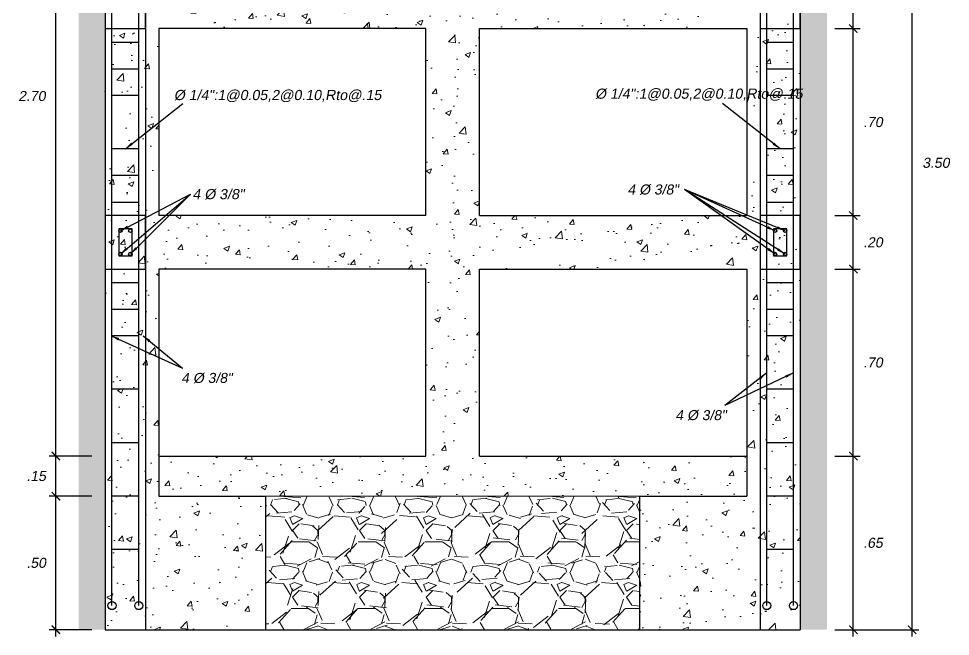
# Model space of a CAD drawing. Header units: metres. Extents: x 4293 to 4528, y 2596 to 2639.
# Drawn here: x 4460.184 to 4463.671, y 2627.214 to 2629.527 of the extents above; entities that cross this region are included whole.
import ezdxf
from ezdxf.enums import TextEntityAlignment as Align

# ---------------------------------------------------------------- set-up
doc = ezdxf.new("R2010")
doc.units = ezdxf.units.M
for name, color, linetype, lineweight in [('a. acero', 150, 'Continuous', 25), ('a. grava', 252, 'Continuous', 5), ('A.Texto', 180, 'Continuous', 5), ('cimiento', 6, 'Continuous', 30), ('columna', 212, 'Continuous', 30), ('concreto', 252, 'Continuous', 5), ('Cotas', 170, 'Continuous', 5), ('Sombreados', 8, 'Continuous', 5)]:
    doc.layers.add(name, color=color, linetype=linetype, lineweight=lineweight)
doc.styles.add('ARIAL', font='arial.ttf', dxfattribs={"oblique": 10})
doc.dimstyles.new('Esc 1-25', dxfattribs={"dimscale": 0.25, "dimtxt": 0.15, "dimasz": 0.125, "dimexe": 0.1, "dimexo": 0.1, "dimgap": 0.15, "dimtad": 2, "dimtih": 1, "dimtoh": 1, "dimzin": 4, "dimdsep": 46, "dimtxsty": 'ARIAL', "dimblk": 'ARCHTICK', "dimcen": 0.5, "dimdle": 0.1, "dimadec": 0, "dimazin": 0, "dimtfac": 1, "dimtofl": 0, "dimtmove": 2, "dimatfit": 3, "dimfxl": 1, "dimtolj": 1, "dimtzin": 0, "dimarcsym": 1})

# ---------------------------------------------------------------- blocks, each defined once
blk = doc.blocks.new('_ArchTick')
at = {"color": 0, "linetype": 'ByBlock', "const_width": 0.15}
blk.add_lwpolyline([(-0.5, -0.5), (0.5, 0.5)], dxfattribs=at)
blk = doc.blocks.new('*D535')
at = {"layer": 'Cotas', "color": 0, "lineweight": -2, "transparency": 16777216}
for p, q in [((4463.332520564436, 2630.7343929517), (4463.552209227468, 2630.7343929517)), ((4463.527209227468, 2627.2143929517), (4463.527209227468, 2630.7593929517)), ((4463.333451860954, 2627.2393929517), (4463.552209227468, 2627.2393929517))]:
    blk.add_line(p, q, dxfattribs=at)
at = {"layer": 'Defpoints', "color": 0, "transparency": 16777216}
for p in [(4463.307520564436, 2630.7343929517), (4463.527209227468, 2630.7343929517), (4463.308451860955, 2627.2393929517)]:
    blk.add_point(p, dxfattribs=at)
at = {"layer": 'Cotas', "color": 0, "lineweight": -2, "transparency": 16777216, "xscale": 0.03125, "yscale": 0.03125, "zscale": 0.03125}
for p, rotation in [((4463.527209227468, 2630.7343929517), 90), ((4463.527209227468, 2627.2393929517), 270)]:
    blk.add_blockref('_ArchTick', p, dxfattribs=dict(at, rotation=rotation))
at = {"layer": 'Cotas', "color": 0, "transparency": 16777216, "insert": (4463.616714741841, 2628.986892951698), "char_height": 0.0375, "attachment_point": 5, "style": 'ARIAL'}
blk.add_mtext('\\A1;3.50', dxfattribs=at)
blk = doc.blocks.new('*D540')
at = {"layer": 'Cotas', "color": 0, "lineweight": -2, "transparency": 16777216}
for p, q in [((4460.458451860955, 2627.7393929517), (4460.298577474716, 2627.7393929517)), ((4460.323577474715, 2627.2143929517), (4460.323577474715, 2627.7643929517)), ((4460.458451860955, 2627.2393929517), (4460.298577474716, 2627.2393929517))]:
    blk.add_line(p, q, dxfattribs=at)
at = {"layer": 'Defpoints', "color": 0, "transparency": 16777216}
for p in [(4460.323577474715, 2627.7393929517), (4460.483451860955, 2627.7393929517), (4460.483451860955, 2627.2393929517)]:
    blk.add_point(p, dxfattribs=at)
at = {"layer": 'Cotas', "color": 0, "lineweight": -2, "transparency": 16777216, "xscale": 0.03125, "yscale": 0.03125, "zscale": 0.03125}
for p, rotation in [((4460.323577474715, 2627.7393929517), 90), ((4460.323577474715, 2627.2393929517), 270)]:
    blk.add_blockref('_ArchTick', p, dxfattribs=dict(at, rotation=rotation))
at = {"layer": 'Cotas', "color": 0, "transparency": 16777216, "insert": (4460.249977287357, 2627.489392951698), "char_height": 0.0375, "attachment_point": 5, "style": 'ARIAL'}
blk.add_mtext('\\A1;.50', dxfattribs=at)
blk = doc.blocks.new('*D541')
at = {"layer": 'Cotas', "color": 0, "lineweight": -2, "ltscale": 0.01, "transparency": 16777216}
for p, q in [((4460.323577474715, 2627.7143929517), (4460.323577474715, 2627.9143929517)), ((4460.458451860955, 2627.8893929517), (4460.298577474716, 2627.8893929517)), ((4460.458451860955, 2627.7393929517), (4460.298577474716, 2627.7393929517))]:
    blk.add_line(p, q, dxfattribs=at)
at = {"layer": 'Defpoints', "color": 0, "ltscale": 0.01, "transparency": 16777216}
for p in [(4460.323577474715, 2627.8893929517), (4460.483451860955, 2627.8893929517), (4460.483451860955, 2627.7393929517)]:
    blk.add_point(p, dxfattribs=at)
at = {"layer": 'Cotas', "color": 0, "lineweight": -2, "ltscale": 0.01, "transparency": 16777216, "xscale": 0.03125, "yscale": 0.03125, "zscale": 0.03125}
for p, rotation in [((4460.323577474715, 2627.8893929517), 90), ((4460.323577474715, 2627.7393929517), 270)]:
    blk.add_blockref('_ArchTick', p, dxfattribs=dict(at, rotation=rotation))
at = {"layer": 'Cotas', "color": 0, "ltscale": 0.01, "transparency": 16777216, "insert": (4460.249772648885, 2627.814392951699), "char_height": 0.0375, "attachment_point": 5, "style": 'ARIAL'}
blk.add_mtext('\\A1;.15', dxfattribs=at)
blk = doc.blocks.new('*D542')
at = {"layer": 'Cotas', "color": 0, "lineweight": -2, "transparency": 16777216}
for p, q in [((4460.323577474715, 2627.8643929517), (4460.323577474715, 2630.6093929517)), ((4460.358451860955, 2630.5843929517), (4460.298577474716, 2630.5843929517)), ((4460.458451860955, 2627.8893929517), (4460.298577474716, 2627.8893929517))]:
    blk.add_line(p, q, dxfattribs=at)
at = {"layer": 'Defpoints', "color": 0, "transparency": 16777216}
for p in [(4460.323577474715, 2630.5843929517), (4460.383451860955, 2630.5843929517), (4460.483451860955, 2627.8893929517)]:
    blk.add_point(p, dxfattribs=at)
at = {"layer": 'Cotas', "color": 0, "lineweight": -2, "transparency": 16777216, "xscale": 0.03125, "yscale": 0.03125, "zscale": 0.03125}
for p, rotation in [((4460.323577474715, 2630.5843929517), 90), ((4460.323577474715, 2627.8893929517), 270)]:
    blk.add_blockref('_ArchTick', p, dxfattribs=dict(at, rotation=rotation))
at = {"layer": 'Cotas', "color": 0, "transparency": 16777216, "insert": (4460.233798058161, 2629.236892951698), "char_height": 0.0375, "attachment_point": 5, "style": 'ARIAL'}
blk.add_mtext('\\A1;2.70', dxfattribs=at)
blk = doc.blocks.new('*D543')
at = {"layer": 'Cotas', "color": 0, "lineweight": -2, "transparency": 16777216}
for p, q in [((4463.307520564436, 2627.2143929517), (4463.307520564436, 2627.9143929517)), ((4463.237893978048, 2627.8893929517), (4463.332520564436, 2627.8893929517)), ((4463.237893978048, 2627.2393929517), (4463.332520564436, 2627.2393929517))]:
    blk.add_line(p, q, dxfattribs=at)
at = {"layer": 'Defpoints', "color": 0, "transparency": 16777216}
for p in [(4463.212893978049, 2627.8893929517), (4463.307520564436, 2627.8893929517), (4463.212893978049, 2627.2393929517)]:
    blk.add_point(p, dxfattribs=at)
at = {"layer": 'Cotas', "color": 0, "lineweight": -2, "transparency": 16777216, "xscale": 0.03125, "yscale": 0.03125, "zscale": 0.03125}
for p, rotation in [((4463.307520564436, 2627.8893929517), 90), ((4463.307520564436, 2627.2393929517), 270)]:
    blk.add_blockref('_ArchTick', p, dxfattribs=dict(at, rotation=rotation))
at = {"layer": 'Cotas', "color": 0, "transparency": 16777216, "insert": (4463.381325390267, 2627.564392951699), "char_height": 0.0375, "attachment_point": 5, "style": 'ARIAL'}
blk.add_mtext('\\A1;.65', dxfattribs=at)
blk = doc.blocks.new('*D544')
at = {"layer": 'Cotas', "color": 0, "lineweight": -2, "transparency": 16777216}
for p, q in [((4463.307520564436, 2627.8643929517), (4463.307520564436, 2628.6143929517)), ((4463.237893978049, 2628.5893929517), (4463.332520564436, 2628.5893929517)), ((4463.237893978048, 2627.8893929517), (4463.332520564436, 2627.8893929517))]:
    blk.add_line(p, q, dxfattribs=at)
at = {"layer": 'Defpoints', "color": 0, "transparency": 16777216}
for p in [(4463.21289397805, 2628.5893929517), (4463.307520564436, 2628.5893929517), (4463.212893978049, 2627.8893929517)]:
    blk.add_point(p, dxfattribs=at)
at = {"layer": 'Cotas', "color": 0, "lineweight": -2, "transparency": 16777216, "xscale": 0.03125, "yscale": 0.03125, "zscale": 0.03125}
for p, rotation in [((4463.307520564436, 2628.5893929517), 90), ((4463.307520564436, 2627.8893929517), 270)]:
    blk.add_blockref('_ArchTick', p, dxfattribs=dict(at, rotation=rotation))
at = {"layer": 'Cotas', "color": 0, "transparency": 16777216, "insert": (4463.381120751795, 2628.239392951698), "char_height": 0.0375, "attachment_point": 5, "style": 'ARIAL'}
blk.add_mtext('\\A1;.70', dxfattribs=at)
blk = doc.blocks.new('*D545')
at = {"layer": 'Cotas', "color": 0, "lineweight": -2, "transparency": 16777216}
for p, q in [((4463.237893978049, 2628.7893929517), (4463.332520564437, 2628.7893929517)), ((4463.307520564437, 2628.5643929517), (4463.307520564437, 2628.8143929517)), ((4463.237893978049, 2628.5893929517), (4463.332520564437, 2628.5893929517))]:
    blk.add_line(p, q, dxfattribs=at)
at = {"layer": 'Defpoints', "color": 0, "transparency": 16777216}
for p in [(4463.21289397805, 2628.7893929517), (4463.307520564437, 2628.7893929517), (4463.21289397805, 2628.5893929517)]:
    blk.add_point(p, dxfattribs=at)
at = {"layer": 'Cotas', "color": 0, "lineweight": -2, "transparency": 16777216, "xscale": 0.03125, "yscale": 0.03125, "zscale": 0.03125}
for p, rotation in [((4463.307520564437, 2628.7893929517), 90), ((4463.307520564437, 2628.5893929517), 270)]:
    blk.add_blockref('_ArchTick', p, dxfattribs=dict(at, rotation=rotation))
at = {"layer": 'Cotas', "color": 0, "transparency": 16777216, "insert": (4463.381120751796, 2628.689392951698), "char_height": 0.0375, "attachment_point": 5, "style": 'ARIAL'}
blk.add_mtext('\\A1;.20', dxfattribs=at)
blk = doc.blocks.new('*D546')
at = {"layer": 'Cotas', "color": 0, "lineweight": -2, "transparency": 16777216}
for p, q in [((4463.307520564436, 2628.7643929517), (4463.307520564436, 2629.5143929517)), ((4463.237893978048, 2629.4893929517), (4463.332520564436, 2629.4893929517)), ((4463.237893978049, 2628.7893929517), (4463.332520564436, 2628.7893929517))]:
    blk.add_line(p, q, dxfattribs=at)
at = {"layer": 'Defpoints', "color": 0, "transparency": 16777216}
for p in [(4463.212893978049, 2629.4893929517), (4463.307520564436, 2629.4893929517), (4463.21289397805, 2628.7893929517)]:
    blk.add_point(p, dxfattribs=at)
at = {"layer": 'Cotas', "color": 0, "lineweight": -2, "transparency": 16777216, "xscale": 0.03125, "yscale": 0.03125, "zscale": 0.03125}
for p, rotation in [((4463.307520564436, 2629.4893929517), 90), ((4463.307520564436, 2628.7893929517), 270)]:
    blk.add_blockref('_ArchTick', p, dxfattribs=dict(at, rotation=rotation))
at = {"layer": 'Cotas', "color": 0, "transparency": 16777216, "insert": (4463.381120751795, 2629.139392951698), "char_height": 0.0375, "attachment_point": 5, "style": 'ARIAL'}
blk.add_mtext('\\A1;.70', dxfattribs=at)
blk = doc.blocks.new('*D547')
at = {"layer": 'Cotas', "color": 0, "lineweight": -2, "transparency": 16777216}
for p, q in [((4463.237893978048, 2629.6893929517), (4463.332520564436, 2629.6893929517)), ((4463.307520564436, 2629.4643929517), (4463.307520564436, 2629.7143929517)), ((4463.237893978048, 2629.4893929517), (4463.332520564436, 2629.4893929517))]:
    blk.add_line(p, q, dxfattribs=at)
at = {"layer": 'Defpoints', "color": 0, "transparency": 16777216}
for p in [(4463.212893978049, 2629.6893929517), (4463.307520564436, 2629.6893929517), (4463.212893978049, 2629.4893929517)]:
    blk.add_point(p, dxfattribs=at)
at = {"layer": 'Cotas', "color": 0, "lineweight": -2, "transparency": 16777216, "xscale": 0.03125, "yscale": 0.03125, "zscale": 0.03125}
for p, rotation in [((4463.307520564436, 2629.6893929517), 90), ((4463.307520564436, 2629.4893929517), 270)]:
    blk.add_blockref('_ArchTick', p, dxfattribs=dict(at, rotation=rotation))
at = {"layer": 'Cotas', "color": 0, "transparency": 16777216, "insert": (4463.381120751795, 2629.589392951698), "char_height": 0.0375, "attachment_point": 5, "style": 'ARIAL'}
blk.add_mtext('\\A1;.20', dxfattribs=at)

msp = doc.modelspace()

# ---------------------------------------------------------------- hatches: boundary and pattern name
at = {"layer": 'a. grava'}
h = msp.add_hatch(dxfattribs=at)
h.set_pattern_fill('GRAVEL', color=256, scale=0.1, style=0)
h.set_pattern_definition([(228.0128, (4403.10884093323, 2630.692743695473), (-0.7999998232158162, -0.9000001341607247), [0.0134536, -1.3319088]), (184.9697, (4403.09984093323, 2630.682743695473), (1.200000105151764, 0.0999991307007052), [0.0230868, -2.2855925]), (132.5104, (4403.07684093323, 2630.680743695473), (0.9999990718346812, -1.10000086738712), [0.0162788, -1.6116032]), (267.2737, (4403.03784093323, 2630.655743695473), (0.09999960177271905, 2.000000029497347), [0.0210238, -2.0813558]), (292.8337, (4403.03684093323, 2630.634743695473), (-0.500000990543714, 1.199999641177778), [0.0206155, -2.0409373]), (357.2737, (4403.04484093323, 2630.615743695473), (-2.000000029497347, 0.09999960177271916), [0.0210238, -2.0813558]), (37.6942, (4403.06584093323, 2630.614743695473), (-1.300000734561798, -0.999999040516053), [0.0278029, -2.7524849]), (72.2553, (4403.08784093323, 2630.631743695473), (0.7000010762705409, 2.199999623123919), [0.0262488, -2.5986321]), (121.4296, (4403.09584093323, 2630.656743695473), (-0.8000008234176366, 1.299999503649257), [0.021095, -2.0884073]), (175.2364, (4403.08484093323, 2630.674743695473), (1.100000094631959, -0.09999915326612606), [0.02408319999999994, -1.180076299999996]), (222.3974, (4403.06084093323, 2630.676743695473), (-1.200000735107324, -1.099999208201412), [0.0311448, -3.0833375]), (138.8141, (4403.13684093323, 2630.654743695473), (-0.7000002946805716, 0.5999997313342756), [0.0106301, -1.0523844]), (171.4692, (4403.12884093323, 2630.661743695473), (1.299999828481513, -0.2000007910039791), [0.02022369999999993, -2.002151099999992]), (225, (4403.10884093323, 2630.664743695473), (-1.110223024625157e-17, -0.1000000309448952), [0.0141421, -0.1272792]), (203.1986, (4403.10184093323, 2630.676743695473), (0.4999999730667075, 0.2000001325264854), [0.007615800000000001, -0.7539615]), (291.8014, (4403.09484093323, 2630.673743695473), (-0.09999999105006488, 0.300000027301077), [0.0107703, -0.5277462]), (30.9638, (4403.09884093323, 2630.663743695473), (0.2999998022287998, 0.2000002483540733), [0.01749289999999994, -0.5656022999999979]), (161.5651, (4403.11384093323, 2630.672743695473), (0.2000000434592962, -0.09999984032227077), [0.0126491, -0.3035787]), (16.38950000000001, (4403.03684093323, 2630.673743695473), (1.000000219841196, 0.2999992709817971), [0.01772, -1.7542845]), (70.3462, (4403.05384093323, 2630.678743695473), (-0.3999995247371746, -1.100000213560622), [0.0148661, -1.4717408]), (293.1986, (4403.11384093323, 2630.692743695473), (-0.2000001325264854, 0.4999999730667075), [0.0152315, -0.7463458000000001]), (343.6105, (4403.11984093323, 2630.678743695473), (-1.000000219841196, 0.2999992709817974), [0.01771999999999993, -1.754284499999996]), (339.444, (4403.03684093323, 2630.611743695473), (-0.5000001844542423, 0.1999995996421584), [0.017088, -0.8373124000000001]), (294.7751, (4403.05284093323, 2630.605743695473), (-0.499999218924517, 1.100000342183912), [0.01431779999999997, -1.417464299999996]), (66.80140000000002, (4403.11484093323, 2630.592743695473), (0.2000001325264855, 0.4999999730667075), [0.0152315, -0.7463458000000001]), (17.35400000000001, (4403.12084093323, 2630.606743695473), (-1.300000201909683, -0.3999994502259119), [0.0167631, -1.6595424]), (69.444, (4403.06584093323, 2630.592743695473), (-0.1999995996421587, -0.5000001844542422), [0.008544000000000001, -0.8458564]), (101.3098999999999, (4403.10884093323, 2630.592743695473), (-0.09999976321616054, 0.4000000752230952), [0.005098999999999986, -0.5048028999999982]), (165.9638, (4403.10784093323, 2630.597743695473), (0.300000054598974, -0.09999980573612458), [0.0206155, -0.391695]), (186.009, (4403.08784093323, 2630.602743695473), (0.9999999750906041, 0.09999993174818415), [0.019105, -1.8913923]), (303.6901, (4403.09884093323, 2630.654743695473), (-0.1000001334507191, 0.199999955777116), [0.0144222, -0.3461329]), (353.1572, (4403.10684093323, 2630.642743695473), (1.699999936547855, -0.2000007997924761), [0.0251794, -2.4927563]), (60.94540000000001, (4403.13184093323, 2630.639743695473), (-0.400000002719928, -0.7000000384569687), [0.0102956, -1.0192674]), (90, (4403.13684093323, 2630.648743695473), (-0.09999999999999999, 0.1), [0.006, -0.094]), (120.2564, (4403.08584093323, 2630.605743695473), (0.3999994886802694, -0.7000002455854735), [0.0138924, -1.375352]), (48.01279999999999, (4403.07884093323, 2630.617743695473), (0.7999998232158161, 0.9000001341607249), [0.0269072, -1.3184552]), (0, (4403.09684093323, 2630.637743695473), (0.1, 0.1), [0.026, -0.074]), (325.3048, (4403.12284093323, 2630.637743695473), (-0.9999994258987526, 0.7000008609594458), [0.0158114, -1.5653274]), (254.0546, (4403.13584093323, 2630.628743695473), (-0.09999998892963811, -0.4000000126652151), [0.0145602, -0.7134508]), (207.646, (4403.13184093323, 2630.614743695473), (-1.899999580717959, -1.000000771316918), [0.0237065, -2.3469474]), (175.4261, (4403.11084093323, 2630.603743695473), (-1.300000055831213, 0.0999994801161084), [0.02507989999999994, -2.482907399999992])])
h.paths.add_polyline_path([(4460.508451860953, 2630.584392951699), (4460.408451860953, 2630.584392951699), (4460.408451860953, 2627.239392951699), (4460.508451860953, 2627.239392951699)])
h = msp.add_hatch(dxfattribs=at)
h.set_pattern_fill('GRAVEL', color=256, scale=0.1, style=0)
h.set_pattern_definition([(228.0128, (4405.808840933229, 2630.692743695473), (-0.7999998232158162, -0.9000001341607247), [0.0134536, -1.3319088]), (184.9697, (4405.799840933229, 2630.682743695473), (1.200000105151764, 0.0999991307007052), [0.0230868, -2.2855925]), (132.5104, (4405.77684093323, 2630.680743695473), (0.9999990718346812, -1.10000086738712), [0.0162788, -1.6116032]), (267.2737, (4405.73784093323, 2630.655743695473), (0.09999960177271905, 2.000000029497347), [0.0210238, -2.0813558]), (292.8337, (4405.73684093323, 2630.634743695473), (-0.500000990543714, 1.199999641177778), [0.0206155, -2.0409373]), (357.2737, (4405.74484093323, 2630.615743695473), (-2.000000029497347, 0.09999960177271916), [0.0210238, -2.0813558]), (37.6942, (4405.76584093323, 2630.614743695473), (-1.300000734561798, -0.999999040516053), [0.0278029, -2.7524849]), (72.2553, (4405.78784093323, 2630.631743695473), (0.7000010762705409, 2.199999623123919), [0.0262488, -2.5986321]), (121.4296, (4405.79584093323, 2630.656743695473), (-0.8000008234176366, 1.299999503649257), [0.021095, -2.0884073]), (175.2364, (4405.78484093323, 2630.674743695473), (1.100000094631959, -0.09999915326612606), [0.02408319999999993, -1.180076299999995]), (222.3974, (4405.76084093323, 2630.676743695473), (-1.200000735107324, -1.099999208201412), [0.0311448, -3.0833375]), (138.8141, (4405.83684093323, 2630.654743695473), (-0.7000002946805716, 0.5999997313342756), [0.0106301, -1.0523844]), (171.4692, (4405.82884093323, 2630.661743695473), (1.299999828481513, -0.2000007910039791), [0.02022369999999992, -2.002151099999991]), (225, (4405.808840933229, 2630.664743695473), (-1.110223024625157e-17, -0.1000000309448952), [0.0141421, -0.1272792]), (203.1986, (4405.80184093323, 2630.676743695473), (0.4999999730667075, 0.2000001325264854), [0.007615800000000001, -0.7539615]), (291.8014, (4405.79484093323, 2630.673743695473), (-0.09999999105006488, 0.300000027301077), [0.0107703, -0.5277462]), (30.9638, (4405.79884093323, 2630.663743695473), (0.2999998022287998, 0.2000002483540733), [0.01749289999999993, -0.5656022999999976]), (161.5651, (4405.81384093323, 2630.672743695473), (0.2000000434592962, -0.09999984032227077), [0.0126491, -0.3035787]), (16.38950000000001, (4405.73684093323, 2630.673743695473), (1.000000219841196, 0.2999992709817971), [0.01772, -1.7542845]), (70.3462, (4405.75384093323, 2630.678743695473), (-0.3999995247371746, -1.100000213560622), [0.0148661, -1.4717408]), (293.1986, (4405.81384093323, 2630.692743695473), (-0.2000001325264854, 0.4999999730667075), [0.0152315, -0.7463458000000001]), (343.6105, (4405.81984093323, 2630.678743695473), (-1.000000219841196, 0.2999992709817974), [0.01771999999999992, -1.754284499999995]), (339.444, (4405.73684093323, 2630.611743695473), (-0.5000001844542423, 0.1999995996421584), [0.017088, -0.8373124000000001]), (294.7751, (4405.75284093323, 2630.605743695473), (-0.499999218924517, 1.100000342183912), [0.01431779999999996, -1.417464299999995]), (66.80140000000002, (4405.81484093323, 2630.592743695473), (0.2000001325264855, 0.4999999730667075), [0.0152315, -0.7463458000000001]), (17.35400000000001, (4405.82084093323, 2630.606743695473), (-1.300000201909683, -0.3999994502259119), [0.0167631, -1.6595424]), (69.444, (4405.76584093323, 2630.592743695473), (-0.1999995996421587, -0.5000001844542422), [0.008544000000000001, -0.8458564]), (101.3098999999999, (4405.808840933229, 2630.592743695473), (-0.09999976321616054, 0.4000000752230952), [0.005098999999999984, -0.5048028999999978]), (165.9638, (4405.80784093323, 2630.597743695473), (0.300000054598974, -0.09999980573612458), [0.0206155, -0.391695]), (186.009, (4405.78784093323, 2630.602743695473), (0.9999999750906041, 0.09999993174818415), [0.019105, -1.8913923]), (303.6901, (4405.79884093323, 2630.654743695473), (-0.1000001334507191, 0.199999955777116), [0.0144222, -0.3461329]), (353.1572, (4405.80684093323, 2630.642743695473), (1.699999936547855, -0.2000007997924761), [0.0251794, -2.4927563]), (60.94540000000001, (4405.83184093323, 2630.639743695473), (-0.400000002719928, -0.7000000384569687), [0.0102956, -1.0192674]), (90, (4405.83684093323, 2630.648743695473), (-0.09999999999999999, 0.1), [0.006, -0.094]), (120.2564, (4405.78584093323, 2630.605743695473), (0.3999994886802694, -0.7000002455854735), [0.0138924, -1.375352]), (48.01279999999999, (4405.77884093323, 2630.617743695473), (0.7999998232158161, 0.9000001341607249), [0.0269072, -1.3184552]), (0, (4405.79684093323, 2630.637743695473), (0.1, 0.1), [0.026, -0.074]), (325.3048, (4405.82284093323, 2630.637743695473), (-0.9999994258987526, 0.7000008609594458), [0.0158114, -1.5653274]), (254.0546, (4405.83584093323, 2630.628743695473), (-0.09999998892963811, -0.4000000126652151), [0.0145602, -0.7134508]), (207.646, (4405.83184093323, 2630.614743695473), (-1.899999580717959, -1.000000771316918), [0.0237065, -2.3469474]), (175.4261, (4405.81084093323, 2630.603743695473), (-1.300000055831213, 0.0999994801161084), [0.02507989999999993, -2.48290739999999])])
h.paths.add_polyline_path([(4463.208451860953, 2630.584392951699), (4463.108451860953, 2630.584392951699), (4463.108451860953, 2627.239392951699), (4463.208451860953, 2627.239392951699)])
at = {"layer": 'concreto', "ltscale": 0.5}
h = msp.add_hatch(dxfattribs=at)
h.set_pattern_fill('AR-CONC', color=256, scale=0.03, style=0)
h.set_pattern_definition([(49.99999999999999, (4331.052649631618, 2610.040954222457), (0.215178054780226, -0.01882564049477853), [0.0225, -0.2475]), (355, (4331.052649631618, 2610.040954222457), (-0.0416254000839, 0.2256576401100036), [0.018, -0.198]), (100.4514, (4331.070581135618, 2610.039385420457), (0.1735528145142065, 0.2068318626182861), [0.01912205699999998, -0.2103426335999998]), (46.18420000000001, (4331.052649631618, 2610.100954222456), (0.3201723145876933, -0.04965570429870542), [0.03375, -0.37125]), (96.63559999999998, (4331.079330655119, 2610.096816230357), (0.280398811664611, 0.2922353612701325), [0.02868308639999997, -0.3155138999999995]), (351.1842, (4331.052649631618, 2610.100954222456), (0.2803985835400881, 0.2922355802775974), [0.027, -0.297]), (21, (4331.082649631619, 2610.085954222457), (0.1790721156355385, -0.1207856671996016), [0.0225, -0.2475]), (326.0000000000001, (4331.082649631619, 2610.085954222457), (0.07299459957647451, 0.2175450135140559), [0.018, -0.198]), (71.4514, (4331.097572301518, 2610.075888740656), (0.252066788574447, 0.09675914901298571), [0.019122057, -0.2103426336]), (37.50000000000001, (4331.052649631618, 2610.040954222457), (0.003647956595187201, 0.09986815614939344), [0, -0.1956, 0, -0.201, 0, -0.19875]), (7.499999999999999, (4331.052649631618, 2610.040954222457), (0.07892086123264458, 0.1183235135647081), [0, -0.1146, 0, -0.1911, 0, -0.07575]), (327.5, (4330.985749631618, 2610.040954222457), (0.1601467308517227, -0.00676646152031394), [0, -0.075, 0, -0.234, 0, -0.3105]), (317.5, (4330.955749631618, 2610.040954222457), (0.1749558508027159, 0.03003149469969529), [0, -0.0975, 0, -0.1554, 0, -0.2205])])
h.paths.add_polyline_path([(4460.658451860953, 2630.584392951699), (4460.508451860954, 2630.584392951699), (4460.508451860954, 2627.239392951699), (4460.658451860953, 2627.239392951699), (4460.658451860953, 2627.739392951699)])
h.paths.add_polyline_path([(4461.108451860953, 2627.739392951699), (4460.708451860954, 2627.739392951699), (4460.708451860954, 2628.589392951699), (4461.708451860953, 2628.589392951699), (4461.708451860953, 2627.889392951699), (4460.708451860954, 2627.889392951699), (4460.708451860954, 2627.739392951699), (4462.908451860952, 2627.739392951699), (4462.908451860952, 2627.889392951699), (4461.908451860952, 2627.889392951699), (4461.908451860952, 2628.589392951699), (4462.908451860952, 2628.589392951699), (4462.908451860952, 2627.739392951699), (4462.508451860953, 2627.739392951699), (4462.508451860953, 2627.239392951699), (4462.958451860953, 2627.239392951699), (4462.958451860953, 2630.584392951699), (4462.908451860952, 2630.584392951699), (4462.908451860952, 2629.689392951699), (4461.908451860952, 2629.689392951699), (4461.908451860952, 2630.584392951699), (4461.708451860953, 2630.584392951699), (4461.708451860953, 2629.689392951699), (4460.708451860953, 2629.689392951699), (4460.708451860953, 2630.584392951699), (4460.658451860953, 2630.584392951699), (4460.658451860953, 2627.739392951699), (4460.658451860953, 2627.239392951699), (4461.108451860953, 2627.239392951699)])
h.paths.add_polyline_path([(4460.708451860954, 2628.789392951699), (4460.708451860953, 2629.489392951699), (4461.708451860953, 2629.489392951699), (4461.708451860953, 2628.789392951699)], flags=16)
h.paths.add_polyline_path([(4461.908451860952, 2628.789392951699), (4461.908451860952, 2629.489392951699), (4462.908451860952, 2629.489392951699), (4462.908451860952, 2628.791924291593)], flags=16)
h.paths.add_polyline_path([(4463.108451860953, 2630.584392951699), (4462.958451860953, 2630.584392951699), (4462.958451860953, 2627.239392951699), (4463.108451860953, 2627.239392951699), (4463.108451860953, 2627.739392951699)])
h.paths.add_polyline_path([(4462.920994982948, 2628.976406839477), (4462.975428306848, 2628.976406839477), (4462.975428306848, 2629.036992617103), (4462.920994982948, 2629.036992617103)])
h = msp.add_hatch(dxfattribs=at)
h.set_pattern_fill('GRAVEL', color=256, scale=0.25, style=0)
h.set_pattern_definition([(228.0128, (4331.232649631618, 2619.204261830577), (-1.99999955803954, -2.250000335401812), [0.033634, -3.329772]), (184.9697, (4331.210149631618, 2619.179261830577), (3.000000262879409, 0.249997826751763), [0.057717, -5.71398125]), (132.5104, (4331.152649631618, 2619.174261830577), (2.499997679586703, -2.7500021684678), [0.040697, -4.029008]), (267.2737, (4331.055149631617, 2619.111761830577), (0.2499990044317976, 5.000000073743367), [0.0525595, -5.2033895]), (292.8337, (4331.052649631618, 2619.059261830577), (-1.250002476359285, 2.999999102944444), [0.05153875, -5.102343250000001]), (357.2737, (4331.072649631617, 2619.011761830577), (-5.000000073743367, 0.2499990044317979), [0.0525595, -5.2033895]), (37.6942, (4331.125149631618, 2619.009261830577), (-3.250001836404494, -2.499997601290132), [0.06950724999999999, -6.88121225]), (72.2553, (4331.180149631617, 2619.051761830577), (1.750002690676352, 5.499999057809797), [0.065622, -6.49658025]), (121.4296, (4331.200149631618, 2619.114261830577), (-2.000002058544091, 3.249998759123142), [0.0527375, -5.22101825]), (175.2364, (4331.172649631618, 2619.159261830577), (2.750000236579896, -0.2499978831653151), [0.06020799999999995, -2.950190749999996]), (222.3974, (4331.112649631617, 2619.164261830577), (-3.000001837768309, -2.74999802050353), [0.077862, -7.70834375]), (138.8141, (4331.302649631618, 2619.109261830577), (-1.750000736701429, 1.499999328335689), [0.02657525, -2.630961]), (171.4692, (4331.282649631617, 2619.126761830577), (3.249999571203782, -0.5000019775099476), [0.05055924999999994, -5.005377749999993]), (225, (4331.232649631618, 2619.134261830577), (-2.775557561562891e-17, -0.2500000773622381), [0.03535525, -0.318198]), (203.1986, (4331.215149631618, 2619.164261830577), (1.249999932666769, 0.5000003313162135), [0.0190395, -1.88490375]), (291.8014, (4331.197649631617, 2619.156761830577), (-0.2499999776251622, 0.7500000682526925), [0.02692575, -1.3193655]), (30.9638, (4331.207649631618, 2619.131761830577), (0.7499995055719995, 0.5000006208851832), [0.04373224999999994, -1.414005749999998]), (161.5651, (4331.245149631618, 2619.154261830577), (0.5000001086482405, -0.2499996008056769), [0.03162275000000001, -0.75894675]), (16.38950000000001, (4331.052649631618, 2619.156761830577), (2.50000054960299, 0.7499981774544926), [0.0443, -4.38571125]), (70.3462, (4331.095149631617, 2619.169261830577), (-0.9999988118429364, -2.750000533901556), [0.03716525, -3.679352]), (293.1986, (4331.245149631618, 2619.204261830577), (-0.5000003313162135, 1.249999932666769), [0.03807875, -1.8658645]), (343.6105, (4331.260149631617, 2619.169261830577), (-2.500000549602989, 0.7499981774544934), [0.04429999999999994, -4.385711249999993]), (339.444, (4331.052649631618, 2619.001761830577), (-1.250000461135606, 0.4999989991053961), [0.04272, -2.093281]), (294.7751, (4331.092649631618, 2618.986761830577), (-1.249998047311292, 2.750000855459779), [0.03579449999999994, -3.543660749999996]), (66.80140000000002, (4331.247649631618, 2618.954261830577), (0.5000003313162137, 1.249999932666769), [0.03807875, -1.8658645]), (17.35400000000001, (4331.262649631618, 2618.989261830577), (-3.250000504774208, -0.9999986255647796), [0.04190774999999999, -4.148855999999999]), (69.444, (4331.125149631618, 2618.954261830577), (-0.4999989991053967, -1.250000461135605), [0.02136, -2.114641]), (101.3098999999999, (4331.232649631618, 2618.954261830577), (-0.2499994080404013, 1.000000188057738), [0.01274749999999999, -1.262007249999999]), (165.9638, (4331.230149631618, 2618.966761830577), (0.7500001364974349, -0.2499995143403114), [0.05153875, -0.9792375]), (186.009, (4331.180149631617, 2618.979261830577), (2.49999993772651, 0.2499998293704604), [0.0477625, -4.72848075]), (303.6901, (4331.207649631618, 2619.109261830577), (-0.2500003336267977, 0.4999998894427901), [0.0360555, -0.86533225]), (353.1572, (4331.227649631618, 2619.079261830577), (4.249999841369637, -0.5000019994811903), [0.0629485, -6.23189075]), (60.94540000000001, (4331.290149631618, 2619.071761830577), (-1.00000000679982, -1.750000096142422), [0.02573899999999999, -2.548168499999999]), (90, (4331.302649631618, 2619.094261830577), (-0.25, 0.25), [0.015, -0.235]), (120.2564, (4331.175149631617, 2618.986761830577), (0.9999987217006735, -1.750000613963683), [0.034731, -3.43838]), (48.01279999999999, (4331.157649631617, 2619.016761830577), (1.99999955803954, 2.250000335401812), [0.067268, -3.296138]), (0, (4331.202649631618, 2619.066761830577), (0.25, 0.25), [0.065, -0.185]), (325.3048, (4331.267649631618, 2619.066761830577), (-2.499998564746881, 1.750002152398614), [0.0395285, -3.9133185]), (254.0546, (4331.300149631617, 2619.044261830577), (-0.2499999723240953, -1.000000031663038), [0.0364005, -1.783627]), (207.646, (4331.290149631618, 2619.009261830577), (-4.749998951794898, -2.500001928292295), [0.05926625, -5.8673685]), (175.4261, (4331.237649631617, 2618.981761830577), (-3.250000139578034, 0.249998700290271), [0.06269974999999989, -6.207268499999993])])
h.paths.add_polyline_path([(4462.508451860953, 2627.239392951699), (4462.508451860953, 2627.739392951699), (4461.108451860953, 2627.739392951699), (4461.108451860953, 2627.239392951699)])

# ---------------------------------------------------------------- linework, layer by layer
at = {"layer": 'a. acero'}
for p, q in [((4460.533451860953, 2629.439392951699), (4460.633451860953, 2629.439392951699)), ((4462.983451860953, 2629.439392951699), (4463.083451860953, 2629.439392951699)), ((4460.533451860953, 2629.339392951699), (4460.633451860953, 2629.339392951699)), ((4462.983451860953, 2629.339392951699), (4463.083451860953, 2629.339392951699)), ((4460.633451860953, 2629.239392951699), (4460.533451860953, 2629.239392951699)), ((4463.083451860953, 2629.239392951699), (4462.983451860953, 2629.239392951699)), ((4460.633451860953, 2629.039392951699), (4460.533451860953, 2629.039392951699)), ((4463.083451860953, 2629.039392951699), (4462.983451860953, 2629.039392951699)), ((4460.633451860953, 2628.939392951699), (4460.533451860953, 2628.939392951699)), ((4463.083451860953, 2628.939392951699), (4462.983451860953, 2628.939392951699)), ((4460.533451860953, 2628.839392951699), (4460.633451860953, 2628.839392951699)), ((4462.983451860953, 2628.839392951699), (4463.083451860953, 2628.839392951699)), ((4460.533451860953, 2628.539392951699), (4460.633451860953, 2628.539392951699)), ((4462.983451860953, 2628.539392951699), (4463.083451860953, 2628.539392951699)), ((4460.533451860953, 2628.439392951699), (4460.633451860953, 2628.439392951699)), ((4462.983451860953, 2628.439392951699), (4463.083451860953, 2628.439392951699)), ((4460.633451860953, 2628.339392951699), (4460.533451860953, 2628.339392951699)), ((4463.083451860953, 2628.339392951699), (4462.983451860953, 2628.339392951699)), ((4460.633451860953, 2628.139392951699), (4460.533451860953, 2628.139392951699)), ((4463.083451860953, 2628.139392951699), (4462.983451860953, 2628.139392951699)), ((4460.633451860953, 2627.939392951699), (4460.533451860953, 2627.939392951699)), ((4463.083451860953, 2627.939392951699), (4462.983451860953, 2627.939392951699)), ((4460.633451860953, 2627.739392951699), (4460.533451860953, 2627.739392951699)), ((4463.083451860953, 2627.739392951699), (4462.983451860953, 2627.739392951699)), ((4460.633451860953, 2627.539392951699), (4460.533451860953, 2627.539392951699)), ((4463.083451860953, 2627.539392951699), (4462.983451860953, 2627.539392951699))]:
    msp.add_line(p, q, dxfattribs=at)
for points in [[(4460.533451860953, 2627.329392951699), (4460.533451860953, 2630.609392951699)], [(4460.633451860953, 2627.329392951699), (4460.633451860953, 2630.609392951699)], [(4462.983451860953, 2627.329392951699), (4462.983451860953, 2630.609392951699)], [(4463.083451860953, 2627.329392951699), (4463.083451860953, 2630.609392951699)]]:
    msp.add_lwpolyline(points, dxfattribs=at)
for points in [[(4460.558451860953, 2628.639392951699), (4460.608451860953, 2628.639392951699), (4460.608451860953, 2628.739392951699), (4460.558451860953, 2628.739392951699)], [(4463.008451860953, 2628.639392951699), (4463.058451860953, 2628.639392951699), (4463.058451860953, 2628.739392951699), (4463.008451860953, 2628.739392951699)]]:
    msp.add_lwpolyline(points, close=True, dxfattribs=at)
for centre, radius in [((4460.564801860953, 2628.733042951699), 0.00635), ((4460.602101860953, 2628.733042951699), 0.00635), ((4463.014801860953, 2628.733042951699), 0.00635), ((4463.052101860952, 2628.733042951699), 0.00635), ((4460.564801860953, 2628.645742951699), 0.00635), ((4460.602101860953, 2628.645742951699), 0.00635), ((4463.014801860953, 2628.645742951699), 0.00635), ((4463.052101860952, 2628.645742951699), 0.00635), ((4460.533451860953, 2627.329392951699), 0.015), ((4460.633451860953, 2627.329392951699), 0.015), ((4462.983451860953, 2627.329392951699), 0.015), ((4463.083451860953, 2627.329392951699), 0.015)]:
    msp.add_circle(centre, radius, dxfattribs=at)
at = {"layer": 'cimiento'}
for points in [[(4460.508451860953, 2629.489392951699), (4460.658451860953, 2629.489392951699), (4460.658451860953, 2629.689392951699), (4460.508451860953, 2629.689392951699), (4460.508451860953, 2629.489392951699)], [(4462.958451860953, 2629.489392951699), (4463.108451860953, 2629.489392951699), (4463.108451860953, 2629.689392951699), (4462.958451860953, 2629.689392951699), (4462.958451860953, 2629.489392951699)], [(4460.508451860953, 2628.589392951699), (4460.658451860952, 2628.589392951699), (4460.658451860952, 2628.789392951699), (4460.508451860953, 2628.789392951699), (4460.508451860953, 2628.589392951699)], [(4462.958451860953, 2628.589392951699), (4463.108451860953, 2628.589392951699), (4463.108451860953, 2628.789392951699), (4462.958451860953, 2628.789392951699), (4462.958451860953, 2628.589392951699)]]:
    msp.add_lwpolyline(points, dxfattribs=at)
at = {"layer": 'columna'}
for p, q in [((4460.508451860953, 2630.584392951699), (4460.508451860953, 2627.239392951699)), ((4462.958451860953, 2630.584392951699), (4462.958451860953, 2627.239392951699)), ((4460.708451860953, 2629.489392951699), (4460.708451860953, 2628.789392951699)), ((4461.708451860953, 2629.489392951699), (4460.708451860953, 2629.489392951699)), ((4461.908451860952, 2629.489392951699), (4462.908451860952, 2629.489392951699)), ((4462.908451860952, 2629.489392951699), (4462.908451860952, 2628.789392951699)), ((4461.708451860953, 2628.789392951699), (4460.708451860953, 2628.789392951699)), ((4461.908451860952, 2628.789392951699), (4462.908451860952, 2628.789392951699)), ((4460.708451860953, 2628.589392951699), (4460.708451860953, 2627.739392951699)), ((4461.708451860953, 2628.589392951699), (4460.708451860953, 2628.589392951699)), ((4461.908451860952, 2628.589392951699), (4462.908451860952, 2628.589392951699)), ((4462.908451860952, 2628.589392951699), (4462.908451860952, 2627.739392951699)), ((4460.708451860953, 2627.889392951699), (4461.708451860953, 2627.889392951699)), ((4461.908451860952, 2627.889392951699), (4462.908451860952, 2627.889392951699)), ((4460.658451860953, 2627.739392951699), (4460.658451860953, 2627.239392951699)), ((4460.708451860953, 2627.739392951699), (4461.108451860952, 2627.739392951699)), ((4461.108451860952, 2627.739392951699), (4461.108451860952, 2627.239392951699)), ((4462.508451860953, 2627.739392951699), (4462.908451860952, 2627.739392951699)), ((4462.508451860953, 2627.239392951699), (4462.508451860953, 2627.739392951699)), ((4463.108451860953, 2627.739392951699), (4463.108451860953, 2627.239392951699)), ((4460.508451860953, 2627.239392951699), (4463.108451860953, 2627.239392951699))]:
    msp.add_line(p, q, dxfattribs=at)
for points in [[(4460.658451860953, 2630.584392951699), (4460.658451860953, 2627.739392951699)], [(4463.108451860953, 2630.584392951699), (4463.108451860953, 2627.739392951699)], [(4461.708451860953, 2628.789392951699), (4461.708451860953, 2629.489392951699)], [(4461.908451860952, 2628.789392951699), (4461.908451860952, 2629.489392951699)], [(4461.708451860953, 2627.889392951699), (4461.708451860953, 2628.589392951699)], [(4461.908451860952, 2627.889392951699), (4461.908451860952, 2628.589392951699)]]:
    msp.add_lwpolyline(points, dxfattribs=at)
at = {"layer": 'Sombreados'}
msp.add_line((4461.108451860952, 2627.739392951699), (4462.508451860953, 2627.739392951699), dxfattribs=at)

# ---------------------------------------------------------------- texts
at = {"layer": 'A.Texto', "ltscale": 0.005, "style": 'ARIAL', "oblique": 10}
for s, p in [(' %%C 1/4":1@0.05,2@0.10,Rto@.15', (4461.145883100975, 2629.240933982385)), (' %%C 1/4":1@0.05,2@0.10,Rto@.15', (4462.722029371817, 2629.245941959182)), ('4 %%C 3/8"', (4460.931275887464, 2628.869938677813))]:
    msp.add_text(s, height=0.038, dxfattribs=at).set_placement(p, align=Align.MIDDLE_CENTER)
at = {"layer": 'A.Texto', "style": 'ARIAL', "oblique": 10}
for p in [(4462.558005080364, 2628.887238677813), (4460.88804463474, 2628.181882111457), (4462.736974838324, 2628.042630173824)]:
    msp.add_text('4 %%C 3/8"', height=0.0375, dxfattribs=at).set_placement(p, align=Align.MIDDLE_CENTER)

# ---------------------------------------------------------------- dimensions: what is measured, and where the dimension line sits
at = {"layer": 'Cotas'}
for base, p1, p2, picture, middle in [((4463.527209227468, 2630.7343929517), (4463.308451860953, 2627.239392951699), (4463.307520564435, 2630.734392951699), '*D535', (4463.616714741841, 2628.986892951698)), ((4460.323577474715, 2630.5843929517), (4460.483451860953, 2627.889392951699), (4460.383451860953, 2630.584392951699), '*D542', (4460.233798058161, 2629.236892951698)), ((4463.307520564436, 2629.6893929517), (4463.212893978047, 2629.489392951699), (4463.212893978047, 2629.689392951699), '*D547', (4463.381120751795, 2629.589392951698)), ((4463.307520564436, 2629.4893929517), (4463.212893978048, 2628.789392951699), (4463.212893978047, 2629.489392951699), '*D546', (4463.381120751795, 2629.139392951698)), ((4463.307520564437, 2628.7893929517), (4463.212893978048, 2628.589392951699), (4463.212893978048, 2628.789392951699), '*D545', (4463.381120751796, 2628.689392951698)), ((4463.307520564436, 2628.5893929517), (4463.212893978047, 2627.889392951699), (4463.212893978048, 2628.589392951699), '*D544', (4463.381120751795, 2628.239392951698)), ((4463.307520564436, 2627.8893929517), (4463.212893978047, 2627.239392951699), (4463.212893978047, 2627.889392951699), '*D543', (4463.381325390267, 2627.564392951699)), ((4460.323577474715, 2627.7393929517), (4460.483451860953, 2627.239392951699), (4460.483451860953, 2627.739392951699), '*D540', (4460.249977287357, 2627.489392951698))]:
    dim = msp.add_linear_dim(base=base, p1=p1, p2=p2, angle=90, dimstyle='Esc 1-25', dxfattribs=at)
    dim.commit()
    dim.dimension.update_dxf_attribs({"geometry": picture, "text_midpoint": middle})
at = {"layer": 'Cotas', "ltscale": 0.01}
dim = msp.add_linear_dim(base=(4460.323577474715, 2627.8893929517), p1=(4460.483451860953, 2627.739392951699), p2=(4460.483451860953, 2627.889392951699), angle=90, dimstyle='Esc 1-25', dxfattribs=at)
dim.commit()
dim.dimension.update_dxf_attribs({"geometry": '*D541', "text_midpoint": (4460.249772648885, 2627.814392951699)})

# ---------------------------------------------------------------- leaders
at = {"layer": 'A.Texto', "ltscale": 0.005}
for points in [[(4460.583451860953, 2629.039392951699), (4460.799025419371, 2629.208725851257)], [(4463.033451860952, 2629.039392951699), (4462.817878302535, 2629.208725851257)], [(4463.014801860953, 2628.645742951699), (4462.675917893396, 2628.887238677813)], [(4463.014812368468, 2628.732677801007), (4462.675917893396, 2628.887238677813)], [(4463.052101860952, 2628.733042951699), (4462.675917893396, 2628.887238677813)], [(4463.052101860952, 2628.645742951699), (4462.675917893396, 2628.887238677813)], [(4460.564801860953, 2628.645742951699), (4460.827624955713, 2628.869938677813)], [(4460.564801860953, 2628.733042951699), (4460.827624955713, 2628.869938677813)], [(4460.602101860953, 2628.645742951699), (4460.827624955713, 2628.869938677813)], [(4460.529777025481, 2628.339735184893), (4460.796740933654, 2628.218229214256)], [(4460.649777025481, 2628.339735184893), (4460.796740933654, 2628.218229214256)], [(4463.083451860953, 2628.200483247261), (4462.82648795278, 2628.078977276623)], [(4462.983451860953, 2628.200483247261), (4462.82648795278, 2628.078977276623)]]:
    msp.add_leader(points, dimstyle='Esc 1-25', override={"dimgap": 0.15, "dimtad": 0}, dxfattribs=at)

doc.saveas('drawing.dxf')
